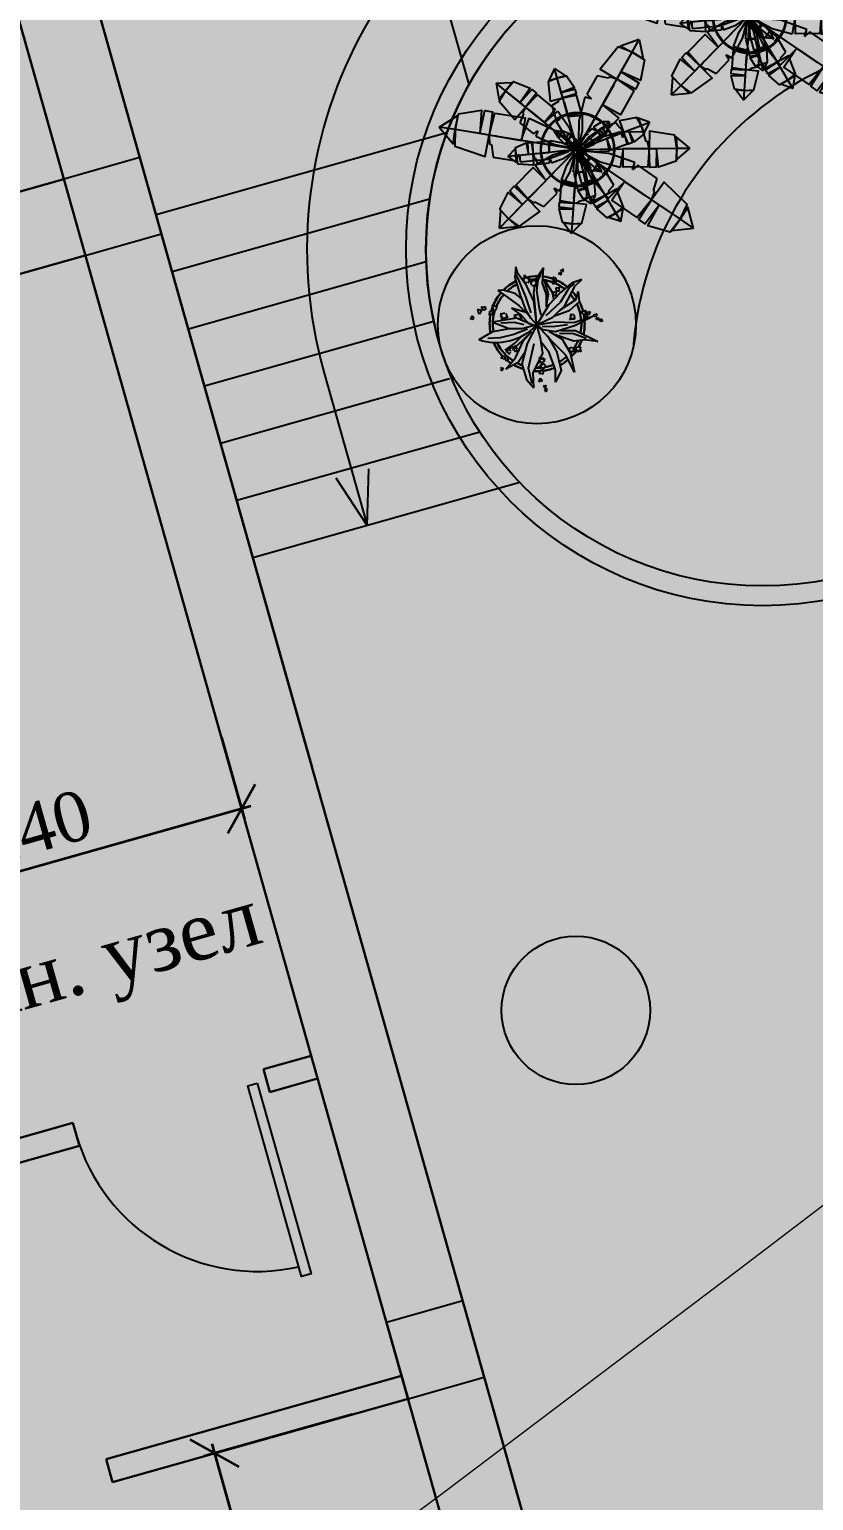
# Model space of a CAD drawing. Header units: millimetres. Extents: x 474337 to 1180020, y 4124662 to 4776603.
# Drawn here: x 777811 to 781771, y 4437668 to 4445098 of the extents above; entities that cross this region are included whole.
import ezdxf

# ---------------------------------------------------------------- set-up
doc = ezdxf.new("R2010")
doc.units = ezdxf.units.MM
doc.header["$PDMODE"] = 32
doc.header["$PDSIZE"] = 0.33
for name, color, linetype in [('(031) Горизонтали', 42, 'Continuous'), ('(038) Деревья', 7, 'Continuous'), ('100_TREE', 64, 'Continuous'), ('Trees', 92, 'Continuous'), ('ШРИФТ', 7, 'Continuous')]:
    doc.layers.add(name, color=color, linetype=linetype)
doc.layers.add('Cashpo', color=25, linetype='Continuous', lineweight=25)
doc.styles.add('GENERATED_STYLE_1', font='times.ttf')
doc.styles.add('J~stule', font='dutch.ttf')
doc.linetypes.add('FENCELINE1', pattern='A,0.25,-0.1,[133,ltypeshp.shx,S=0.1,R=0,X=-0.1,Y=0],-0.1,1', length=1.45)
doc.dimstyles.new('J~style', dxfattribs={"dimscale": 100, "dimtxt": 2.5, "dimasz": 2, "dimexe": 0.55, "dimexo": 0.725, "dimtad": 1, "dimdec": 0, "dimdsep": 46, "dimtxsty": 'J~stule', "dimblk": 'OBLIQUE', "dimcen": 2, "dimdle": 0.5, "dimadec": 0, "dimazin": 0, "dimtfac": 1, "dimtdec": 0, "dimtmove": 0, "dimatfit": 3, "dimfxl": 1, "dimarcsym": 0})

# ---------------------------------------------------------------- blocks, each defined once
blk = doc.blocks.new('d')
at = {"layer": '(038) Деревья'}
blk.add_ellipse((0, 0), major_axis=(0.2652, 0.2652), ratio=1, start_param=5.497787, end_param=11.780972, dxfattribs=at)
blk = doc.blocks.new('_Oblique')
at = {"color": 0, "linetype": 'ByBlock', "lineweight": -2}
blk.add_line((-0.5, -0.5), (0.5, 0.5), dxfattribs=at)
blk = doc.blocks.new('*D157')
at = {"color": 0, "lineweight": -2, "transparency": 16777216}
for p, q in [((3364761.4, -525483.5), (3364761.4, -519783.5)), ((3365483.2, -519833.5), (3364706.4, -519833.5)), ((3365483.2, -525433.5), (3364706.4, -525433.5))]:
    blk.add_line(p, q, dxfattribs=at)
at = {"layer": 'Defpoints', "color": 0, "lineweight": 30, "transparency": 16777216}
for p in [(3364761.4, -519833.5), (3365555.7, -519833.5, -28), (3365555.7, -525433.5)]:
    blk.add_point(p, dxfattribs=at)
at = {"color": 0, "lineweight": -2, "transparency": 16777216, "xscale": 200, "yscale": 200, "zscale": 200}
for p, rotation in [((3364761.4, -519833.5), 90), ((3364761.4, -525433.5), 270)]:
    blk.add_blockref('_Oblique', p, dxfattribs=dict(at, rotation=rotation))
at = {"color": 0, "transparency": 16777216, "insert": (3364568.7, -522633.5), "char_height": 250, "attachment_point": 5, "rotation": 90, "style": 'J~stule'}
blk.add_mtext('5600', dxfattribs=at)
blk = doc.blocks.new('*D160')
at = {"color": 0, "lineweight": -2, "transparency": 16777216}
for p, q in [((3363535.6, -516364.2), (3363535.6, -516791.9)), ((3365775.6, -516364.2), (3365775.6, -516791.9)), ((3363485.6, -516736.9), (3365825.6, -516736.9))]:
    blk.add_line(p, q, dxfattribs=at)
at = {"layer": 'Defpoints', "color": 0, "lineweight": 30, "transparency": 16777216}
for p in [(3363535.6, -516291.7, -5.8), (3365775.6, -516291.7), (3365775.6, -516736.9)]:
    blk.add_point(p, dxfattribs=at)
at = {"color": 0, "lineweight": -2, "transparency": 16777216, "xscale": 200, "yscale": 200, "zscale": 200, "rotation": 180}
blk.add_blockref('_Oblique', (3363535.6, -516736.9), dxfattribs=at)
at = {"color": 0, "lineweight": -2, "transparency": 16777216, "xscale": 200, "yscale": 200, "zscale": 200}
blk.add_blockref('_Oblique', (3365775.6, -516736.9), dxfattribs=at)
at = {"color": 0, "transparency": 16777216, "insert": (3364655.6, -516546.9), "char_height": 250, "attachment_point": 5, "style": 'J~stule'}
blk.add_mtext('2240', dxfattribs=at)
blk = doc.blocks.new('cvetok')
at = {"layer": 'Cashpo', "lineweight": 30, "ltscale": 0.1}
for centre, major_axis, start_param, end_param in [((94658.2, 171878), (169.7, -169.7), 2.755823, 2.987251), ((94658.2, 171878), (-158, -158), 4.327905, 4.569763), ((94658.2, 171878), (169.7, -169.7), 2.400873, 2.651128), ((94658.2, 171878), (-158, -158), 4.034231, 4.174743), ((94658.2, 171878), (-158, -158), 3.449429, 3.724418), ((94658.2, 171878), (-169.7, -169.7), 3.409984, 3.737026), ((94658.2, 171878), (-169.7, -169.7), 3.019498, 3.341375), ((94658.2, 171878), (169.7, -169.7), 3.024703, 3.316562), ((94658.2, 171878), (-158, -158), 4.624923, 4.873501), ((94658.2, 171878), (-158, -158), 3.03563, 3.35015), ((94658.2, 171878), (-158, -158), 2.449339, 2.938254), ((94658.2, 171878), (-169.7, -169.7), 2.966211, 2.998209), ((94658.2, 171878), (-169.7, -169.7), 2.892081, 2.958014), ((94658.2, 171878), (169.7, -169.7), 3.717694, 3.950919), ((94658.2, 171878), (169.7, -169.7), 3.458664, 3.61719), ((94658.2, 171878), (158, -158), 3.482746, 3.649771), ((94658.2, 171878), (-169.7, -169.7), 2.431898, 2.830481), ((94658.2, 171878), (169.7, -169.7), 4.008914, 4.104644), ((94658.8, 171883.4), (158, -158), 3.767296, 4.146619), ((94658.2, 171878), (169.7, -169.7), 4.142062, 4.429809), ((94658.2, 171878), (-158, -158), 5.746791, 5.985086), ((94658.2, 171878), (158, -158), 0.066528, 0.61373), ((94658.2, 171878), (169.7, -169.7), 0.291978, 0.654909), ((94658.2, 171878), (169.7, -169.7), 4.559068, 4.718123), ((94658.2, 171878), (-158, -158), 6.166573, 6.379453), ((94658.2, 171878), (-158, -158), 1.402226, 1.533974), ((94658.2, 171878), (-169.7, -169.7), 1.354065, 1.580489), ((94658.2, 171878), (169.7, -169.7), 0.075749, 0.183167), ((94658.2, 171878), (169.7, -169.7), 4.823255, 4.978325), ((94658.2, 171878), (169.7, -169.7), -1.220089, -1.010216), ((94658.2, 171878), (158, -158), -1.237744, -1.029908), ((94658.2, 171878), (169.7, -169.7), -0.886086, -0.617507), ((94658.2, 171878), (158, -158), -0.889995, -0.67916), ((94658.2, 171878), (158, -158), -0.609448, -0.475122), ((94658.2, 171878), (169.7, -169.7), -0.592307, -0.44413)]:
    blk.add_ellipse(centre, major_axis=major_axis, ratio=1, start_param=start_param, end_param=end_param, dxfattribs=at)
at = {"layer": 'Trees', "ltscale": 10}
for p, q in [((94682.8, 172148.2), (94684.4, 172182.8)), ((94684.4, 172182.8), (94703.7, 172132.4)), ((94457.1, 172108.4), (94460.5, 172102.3)), ((94462.8, 172105), (94457.1, 172108.4)), ((94460.5, 172102.3), (94457.1, 172100.2)), ((94457.1, 172100.2), (94461.2, 172100)), ((94461.2, 172100), (94459.1, 172095.8)), ((94459.1, 172095.8), (94467.7, 172097)), ((94464.4, 172108), (94462.8, 172105)), ((94465.2, 172104.6), (94464.4, 172108)), ((94469.1, 172107.4), (94465.2, 172104.6)), ((94468.4, 172098.1), (94469.1, 172107.4)), ((94470.5, 172095.2), (94474, 172089.1)), ((94476.3, 172091.8), (94470.5, 172095.2)), ((94474, 172089.1), (94470.6, 172087)), ((94470.6, 172087), (94474.7, 172086.8)), ((94474.7, 172086.8), (94472.6, 172082.6)), ((94472.6, 172082.6), (94481.2, 172083.8)), ((94477.9, 172094.8), (94476.3, 172091.8)), ((94478.6, 172091.4), (94477.9, 172094.8)), ((94482.5, 172094.2), (94478.6, 172091.4)), ((94481.9, 172084.9), (94482.5, 172094.2)), ((94508.1, 172077.6), (94511.8, 172075.7)), ((94509.6, 172073.6), (94508.1, 172077.6)), ((94511.8, 172075.7), (94515.4, 172083.2)), ((94515.4, 172083.2), (94516.1, 172074.4)), ((94563.8, 172082.1), (94541.6, 172009.7)), ((94576.6, 172067.8), (94550.9, 172140.3)), ((94550.9, 172140.3), (94595.9, 172088.3)), ((94550.9, 172140.3), (94605.4, 172092.8)), ((94561.7, 172007.6), (94563.8, 172082.1)), ((94595.9, 172088.3), (94615.2, 172039.5)), ((94614.5, 172089.4), (94596.9, 172096)), ((94596.9, 172096), (94609.6, 172080.6)), ((94609.6, 172080.6), (94601.1, 172073.2)), ((94617.5, 172098.4), (94614.5, 172089.4)), ((94621.3, 172089.4), (94617.5, 172098.4)), ((94630.7, 172099.1), (94621.3, 172089.4)), ((94642.5, 172107.5), (94629.7, 172104)), ((94629.7, 172104), (94648.4, 172088.1)), ((94633.5, 172072.9), (94630.7, 172099.1)), ((94635.2, 172116.4), (94642.5, 172107.5)), ((94645.9, 172113.2), (94635.2, 172116.4)), ((94652.2, 172132.1), (94645.9, 172113.2)), ((94652.1, 172088.8), (94666, 172099.7)), ((94656.1, 172113.7), (94652.2, 172132.1)), ((94665.2, 172115.9), (94656.1, 172113.7)), ((94657.1, 172074.1), (94682.8, 172148.2)), ((94659.6, 172107.9), (94665.2, 172115.9)), ((94668.2, 172106.1), (94659.6, 172107.9)), ((94676.4, 172023.7), (94687.7, 172110.4)), ((94687.7, 172110.4), (94692.5, 172145)), ((94703.7, 172132.4), (94702.1, 172039.5)), ((94723.1, 172055.2), (94777.8, 172086.7)), ((94803.5, 172093), (94772.9, 172056.8)), ((94777.8, 172086.7), (94803.5, 172093)), ((94380.3, 172031.6), (94436.6, 172026.9)), ((94422.2, 172009.5), (94380.3, 172031.6)), ((94454.3, 172008), (94422.2, 172022.1)), ((94499.4, 171927.6), (94422.2, 172009.5)), ((94436.6, 172026.9), (94502.6, 171996.9)), ((94515.5, 171949.7), (94454.3, 172008)), ((94497.4, 172023.1), (94508.9, 172020.7)), ((94505.7, 172015.7), (94497.4, 172023.1)), ((94501.9, 172011.6), (94505.7, 172015.7)), ((94507.6, 172012.1), (94501.9, 172011.6)), ((94503.6, 172073.8), (94509.6, 172073.6)), ((94510.8, 172064.5), (94503.6, 172073.8)), ((94505.1, 172004.5), (94507.6, 172012.1)), ((94519.6, 172010.3), (94505.1, 172004.5)), ((94508.9, 172020.7), (94510.5, 172027.2)), ((94510.2, 172057.4), (94515.3, 172047.8)), ((94516.1, 172056.7), (94510.2, 172057.4)), ((94510.5, 172027.2), (94512.9, 172020.8)), ((94522.1, 172068.7), (94512.4, 172063.8)), ((94512.9, 172020.8), (94518.4, 172026.3)), ((94514.5, 172061.6), (94516.1, 172056.7)), ((94518.4, 172058.5), (94514.5, 172061.6)), ((94516.1, 172074.4), (94521.1, 172074.6)), ((94521.1, 172074.6), (94517, 172071.6)), ((94517, 172071.6), (94522.1, 172068.7)), ((94517, 172047.4), (94528.2, 172050.8)), ((94518.2, 172006.2), (94529.8, 172003.9)), ((94526.5, 171998.8), (94518.2, 172006.2)), ((94524.1, 172065.3), (94518.4, 172058.5)), ((94518.4, 172026.3), (94521.1, 172012.1)), ((94522.7, 172057.1), (94524.1, 172065.3)), ((94526.8, 172056.5), (94522.7, 172057.1)), ((94523.2, 172054.1), (94526.8, 172056.5)), ((94528.2, 172050.8), (94523.2, 172054.1)), ((94529.8, 172003.9), (94531.3, 172010.3)), ((94531.3, 172010.3), (94533.7, 172004)), ((94533.7, 172004), (94539.3, 172009.5)), ((94539.3, 172009.5), (94541.9, 171995.2)), ((94541.6, 172009.7), (94544.8, 171976.5)), ((94587.1, 171955.6), (94561.7, 172007.6)), ((94573.4, 172006.4), (94576.6, 172067.8)), ((94589.5, 171946.5), (94573.4, 172006.4)), ((94601.1, 172073.2), (94612.6, 172074.7)), ((94612.6, 172074.7), (94608.7, 172062)), ((94608.7, 172062), (94632.1, 172069.4)), ((94615.2, 172039.5), (94626.5, 171949.7)), ((94619.3, 172065.3), (94632.9, 172033.2)), ((94632.9, 172033.2), (94655.6, 171909.8)), ((94644.2, 171992.2), (94657.1, 172074.1)), ((94671.6, 171938.6), (94676.4, 172023.7)), ((94702.1, 172039.5), (94695.7, 171960.7)), ((94698.9, 172022.1), (94723.1, 172055.2)), ((94772.9, 172056.8), (94723.1, 171990.6)), ((94828.4, 172019.2), (94838.5, 172016.9)), ((94837.7, 172001.1), (94828.4, 172019.2)), ((94837.2, 172024.3), (94842.9, 172019.8)), ((94838.5, 172016.9), (94837.2, 172024.3)), ((94858.2, 172004.6), (94840, 171999.5)), ((94842.9, 172019.8), (94851.5, 172031.4)), ((94851.5, 172031.4), (94849.8, 172016.2)), ((94849.8, 172016.2), (94858.3, 172015)), ((94858.3, 172015), (94850.4, 172011.1)), ((94850.4, 172011.1), (94858.2, 172004.6)), ((94872, 172004), (94859.2, 171998.1)), ((94870.7, 171996.4), (94872, 172004)), ((94886.7, 172032), (94888.8, 172018)), ((94893.6, 172028.7), (94886.7, 172032)), ((94890.7, 172016.9), (94905.9, 172016.2)), ((94893.7, 172035.3), (94893.6, 172028.7)), ((94897.2, 172029.9), (94893.7, 172035.3)), ((94907.1, 172035.7), (94897.2, 172029.9)), ((94901.2, 172022.4), (94906.6, 172023.8)), ((94905.9, 172016.2), (94901.2, 172022.4)), ((94901.8, 172026.3), (94907.1, 172035.7)), ((94906.6, 172023.8), (94901.8, 172026.3)), ((94910.4, 172022.5), (94917.6, 172019.7)), ((94915.3, 172008.1), (94910.4, 172022.5)), ((94930.9, 172008.5), (94916.9, 172006.7)), ((94917.4, 172025.4), (94921.2, 172021.4)), ((94917.6, 172019.7), (94917.4, 172025.4)), ((94921.2, 172021.4), (94928.8, 172029.1)), ((94932.1, 172016.2), (94925.8, 172014.2)), ((94925.8, 172014.2), (94930.9, 172008.5)), ((94928.8, 172029.1), (94925.9, 172018)), ((94925.9, 172018), (94932.1, 172016.2)), ((94958.2, 171997.2), (94967.6, 172004.9)), ((94967.6, 172004.9), (94967.6, 171998.6)), ((94414.1, 171978), (94423.8, 171926)), ((94435, 171941.8), (94414.1, 171978)), ((94529.3, 171911.7), (94435, 171941.8)), ((94573.4, 171888.2), (94499.4, 171927.6)), ((94502.6, 171996.9), (94575, 171952.8)), ((94602.4, 171905.5), (94515.5, 171949.7)), ((94522.7, 171994.8), (94526.5, 171998.8)), ((94528.4, 171995.3), (94522.7, 171994.8)), ((94526, 171987.7), (94528.4, 171995.3)), ((94540.5, 171993.5), (94526, 171987.7)), ((94575, 171952.8), (94660.8, 171872.8)), ((94626.5, 171949.7), (94628.1, 171913.4)), ((94660.8, 171872.8), (94644.2, 171992.2)), ((94670, 171867.7), (94750.4, 171932.3)), ((94695.7, 171960.7), (94682.8, 171915)), ((94723.1, 171990.6), (94687.7, 171932.1)), ((94694.9, 171947.1), (94706.5, 171952.7)), ((94722.4, 171939.3), (94698.1, 171886.5)), ((94706.5, 171952.7), (94761.5, 171989)), ((94761.5, 171989), (94722.4, 171939.3)), ((94731.1, 171945.5), (94728.6, 171919.2)), ((94728.6, 171919.2), (94739.8, 171926.9)), ((94757.5, 171951.2), (94733.1, 171948.6)), ((94739.8, 171926.9), (94740.4, 171923.8)), ((94750.4, 171932.3), (94871.1, 171946.5)), ((94751.2, 171939.6), (94757.5, 171951.2)), ((94762.7, 171938.7), (94751.2, 171939.6)), ((94753, 171933.1), (94762.7, 171938.7)), ((94754, 171931.3), (94753, 171933.1)), ((94766.5, 171915), (94834.1, 171930.7)), ((94796.5, 171971), (94794.1, 171944.7)), ((94794.1, 171944.7), (94805.2, 171952.4)), ((94871.1, 171946.5), (94798.4, 171890.3)), ((94823, 171976.7), (94798.6, 171974.1)), ((94805.2, 171952.4), (94807.1, 171942.8)), ((94807.1, 171942.8), (94811.8, 171951)), ((94811.8, 171951), (94827.8, 171941.1)), ((94816.7, 171965.1), (94823, 171976.7)), ((94828.2, 171964.2), (94816.7, 171965.1)), ((94818.5, 171958.7), (94828.2, 171964.2)), ((94827.8, 171941.1), (94818.5, 171958.7)), ((94858.6, 171996), (94862.1, 171981.1)), ((94862.1, 171981.1), (94866.8, 171987.4)), ((94866.8, 171987.4), (94869.6, 171982.5)), ((94869.6, 171982.5), (94870.7, 171987.8)), ((94877.2, 171998.1), (94870.7, 171996.4)), ((94870.7, 171987.8), (94881.2, 171985.4)), ((94872.9, 171993.2), (94877.2, 171998.1)), ((94881.2, 171985.4), (94872.9, 171993.2)), ((94962.8, 171985.5), (94957.5, 171995.6)), ((94965.6, 171990.9), (94962.8, 171985.5)), ((94968.9, 171986.8), (94965.6, 171990.9)), ((94967.6, 171998.6), (94971.7, 172000.3)), ((94977.7, 171992.9), (94968.6, 171991.9)), ((94968.6, 171991.9), (94968.9, 171986.8)), ((94971.7, 172000.3), (94969.8, 171996.4)), ((94969.8, 171996.4), (94977.7, 171992.9)), ((94383.6, 171864.1), (94390, 171858)), ((94391.7, 171862.1), (94383.6, 171864.1)), ((94390, 171858), (94386.6, 171854.3)), ((94386.6, 171854.3), (94391.6, 171855.5)), ((94391.6, 171855.5), (94390.6, 171849.7)), ((94390.6, 171849.7), (94400.5, 171854.1)), ((94392.6, 171866.2), (94391.7, 171862.1)), ((94394.7, 171862.4), (94392.6, 171866.2)), ((94398.4, 171867.2), (94394.7, 171862.4)), ((94400.9, 171855.7), (94398.4, 171867.2)), ((94403.4, 171876.1), (94410.6, 171866.8)), ((94413.7, 171871.9), (94403.4, 171876.1)), ((94410.6, 171866.8), (94405.5, 171862.5)), ((94405.5, 171862.5), (94412.3, 171863.2)), ((94412.3, 171863.2), (94409.8, 171855.7)), ((94409.8, 171855.7), (94423.7, 171859.7)), ((94415.6, 171877.1), (94413.7, 171871.9)), ((94417.7, 171871.7), (94415.6, 171877.1)), ((94423.4, 171877.3), (94417.7, 171871.7)), ((94424.6, 171861.7), (94423.4, 171877.3)), ((94423.8, 171926), (94484.9, 171896.1)), ((94468.9, 171848.7), (94464.8, 171867.1)), ((94466.6, 171869.4), (94485.2, 171877.6)), ((94475.9, 171856.1), (94468.9, 171848.7)), ((94479.3, 171847.9), (94475.9, 171856.1)), ((94570.2, 171863), (94478.5, 171833.1)), ((94481, 171856.4), (94479.3, 171847.9)), ((94496.1, 171853.8), (94481, 171856.4)), ((94485.2, 171877.6), (94482.3, 171867.6)), ((94482.3, 171867.6), (94489.8, 171868.5)), ((94484.9, 171896.1), (94569.5, 171890.3)), ((94489.8, 171868.5), (94485, 171863.1)), ((94485, 171863.1), (94496.1, 171853.8)), ((94660.8, 171872.8), (94570.2, 171863)), ((94660.8, 171872.8), (94573.4, 171888.2)), ((94637.8, 171858.3), (94586.3, 171842.5)), ((94607.2, 171766.9), (94660.8, 171872.8)), ((94637.8, 171839.4), (94660.8, 171872.8)), ((94682.8, 171915), (94660.8, 171872.8)), ((94661.9, 171803.1), (94660.8, 171872.8)), ((94660.8, 171872.8), (94739.2, 171872.8)), ((94660.8, 171872.8), (94734.3, 171795.3)), ((94713.4, 171864.6), (94785.8, 171856.7)), ((94723.1, 171889.8), (94766.5, 171915)), ((94739.2, 171872.8), (94801.9, 171891.4)), ((94785.8, 171856.7), (94856.6, 171859.8)), ((94801.9, 171891.4), (94885.6, 171899.2)), ((94856.6, 171859.8), (94917.8, 171874)), ((94885.6, 171899.2), (94964.4, 171878.8)), ((94339.8, 171805.6), (94336, 171800.1)), ((94336, 171800.1), (94342.4, 171803.2)), ((94340.4, 171808), (94337, 171807.4)), ((94337, 171807.4), (94339.8, 171805.6)), ((94337.8, 171812), (94340.4, 171808)), ((94347.1, 171810.8), (94337.8, 171812)), ((94342.4, 171803.2), (94344.2, 171799.6)), ((94344.2, 171799.6), (94344.7, 171803.7)), ((94344.7, 171803.7), (94348.8, 171801.3)), ((94348.8, 171801.3), (94348.2, 171810)), ((94353.9, 171818.2), (94350.1, 171812.6)), ((94350.1, 171812.6), (94356.5, 171815.7)), ((94354.5, 171820.5), (94351, 171820)), ((94351, 171820), (94353.9, 171818.2)), ((94351.9, 171824.5), (94354.5, 171820.5)), ((94361.2, 171823.3), (94351.9, 171824.5)), ((94353.6, 171843.5), (94359.9, 171837.4)), ((94361.7, 171841.5), (94353.6, 171843.5)), ((94356.5, 171815.7), (94358.3, 171812.2)), ((94359.9, 171837.4), (94356.6, 171833.7)), ((94356.6, 171833.7), (94361.6, 171834.9)), ((94358.3, 171812.2), (94358.8, 171816.2)), ((94358.8, 171816.2), (94362.8, 171813.8)), ((94361.6, 171834.9), (94360.5, 171829.1)), ((94360.5, 171829.1), (94370.4, 171833.6)), ((94362.6, 171845.6), (94361.7, 171841.5)), ((94362.8, 171813.8), (94362.3, 171822.5)), ((94364.7, 171841.9), (94362.6, 171845.6)), ((94368.3, 171846.6), (94364.7, 171841.9)), ((94370.9, 171835.2), (94368.3, 171846.6)), ((94372.3, 171837.8), (94475.3, 171815.7)), ((94478.5, 171833.1), (94372.3, 171837.8)), ((94481.7, 171792.1), (94388.4, 171708.6)), ((94399.9, 171843.9), (94404.8, 171845.4)), ((94404.7, 171842.4), (94399.9, 171843.9)), ((94400.9, 171849.8), (94411.7, 171851.1)), ((94404.8, 171845.4), (94400.9, 171849.8)), ((94402.4, 171833.9), (94404.7, 171842.4)), ((94408.3, 171839.8), (94402.4, 171833.9)), ((94411.1, 171836.7), (94408.3, 171839.8)), ((94416.6, 171838.8), (94411, 171841)), ((94411, 171841), (94411.1, 171836.7)), ((94413, 171849.9), (94416.6, 171838.8)), ((94494.6, 171779.5), (94439.9, 171740.1)), ((94475.3, 171815.7), (94579.8, 171812.6)), ((94552.5, 171812.6), (94481.7, 171792.1)), ((94562.1, 171800), (94494.6, 171779.5)), ((94504.2, 171743.3), (94589.8, 171802.1)), ((94586.3, 171842.5), (94512.3, 171831.5)), ((94612, 171825.2), (94557.3, 171768.5)), ((94579.8, 171812.6), (94637.8, 171839.4)), ((94624.9, 171804.7), (94602.4, 171711.7)), ((94639.4, 171721.2), (94664.4, 171783.2)), ((94671.6, 171725.9), (94661.9, 171803.1)), ((94749.8, 171811), (94697, 171846.2)), ((94697.7, 171845.7), (94787.9, 171797.5)), ((94761.7, 171673.9), (94700.5, 171785.8)), ((94734.3, 171795.3), (94787.4, 171703.9)), ((94810.1, 171741.6), (94749.8, 171811)), ((94793.2, 171813), (94754.7, 171836.1)), ((94787.9, 171797.5), (94850.2, 171793.4)), ((94788.7, 171778.9), (94793.4, 171793.8)), ((94850.2, 171793.4), (94793.2, 171813)), ((94793.4, 171793.8), (94797.7, 171787.1)), ((94797.7, 171787.1), (94800.9, 171791.9)), ((94800.9, 171791.9), (94801.6, 171786.3)), ((94801.6, 171786.3), (94812.6, 171788.1)), ((94812.6, 171788.1), (94803.5, 171780.6)), ((94803.5, 171780.6), (94807.6, 171775.4)), ((94824.4, 171778.1), (94829, 171793)), ((94829, 171793), (94833.3, 171786.3)), ((94833.3, 171786.3), (94836.5, 171791.1)), ((94836.5, 171791.1), (94837.2, 171785.6)), ((94837.2, 171785.6), (94848.2, 171787.4)), ((94848.2, 171787.4), (94839.1, 171779.9)), ((94839.1, 171779.9), (94843.2, 171774.7)), ((94388.4, 171708.6), (94451.1, 171733.8)), ((94451.1, 171733.8), (94504.2, 171743.3)), ((94498.7, 171708.9), (94478.7, 171705.4)), ((94478.7, 171705.4), (94486.7, 171698.7)), ((94508.3, 171690.5), (94501.5, 171708)), ((94519, 171714.4), (94512.7, 171695.1)), ((94539.8, 171714.1), (94521.1, 171716.4)), ((94533.1, 171706.5), (94539.8, 171714.1)), ((94541.6, 171703.8), (94533.1, 171706.5)), ((94533.3, 171701.4), (94541.6, 171703.8)), ((94557.3, 171768.5), (94538, 171691.3)), ((94562.1, 171685), (94607.2, 171766.9)), ((94602.4, 171711.7), (94605.6, 171617.2)), ((94632.9, 171628.2), (94639.4, 171721.2)), ((94745.6, 171644), (94671.6, 171725.9)), ((94677.7, 171704.9), (94680.4, 171696.4)), ((94684.5, 171699.5), (94677.7, 171704.9)), ((94694.3, 171711.3), (94684.5, 171699.5)), ((94691.8, 171697), (94694.3, 171711.3)), ((94757.6, 171755.1), (94803.7, 171715.8)), ((94787.4, 171703.9), (94787.4, 171620.4)), ((94801.9, 171769.7), (94789.2, 171776.7)), ((94801.1, 171777.5), (94801.9, 171769.7)), ((94807.6, 171775.4), (94801.1, 171777.5)), ((94803.7, 171715.8), (94872.4, 171700.2)), ((94872.4, 171700.2), (94810.1, 171741.6)), ((94837.5, 171769), (94824.8, 171775.9)), ((94836.7, 171776.8), (94837.5, 171769)), ((94843.2, 171774.7), (94836.7, 171776.8)), ((94851.4, 171754.6), (94846.2, 171744.1)), ((94846.2, 171744.1), (94852, 171745.5)), ((94852, 171745.5), (94851.3, 171741.3)), ((94851.3, 171741.3), (94854.5, 171743.9)), ((94863.2, 171752.8), (94852.7, 171755.6)), ((94854.5, 171743.9), (94859.6, 171737.3)), ((94858.5, 171746), (94863.4, 171746.8)), ((94859.6, 171737.3), (94858.5, 171746)), ((94858.8, 171749), (94863.2, 171752.8)), ((94863.4, 171746.8), (94858.8, 171749)), ((94867.9, 171768.8), (94861.6, 171759.9)), ((94862, 171758.3), (94870, 171749.8)), ((94869.9, 171763.3), (94867.9, 171768.8)), ((94873.6, 171766.8), (94869.9, 171763.3)), ((94870, 171749.8), (94870.8, 171755.7)), ((94870.8, 171755.7), (94874.5, 171753.6)), ((94872.6, 171762), (94873.6, 171766.8)), ((94881.2, 171759.9), (94872.6, 171762)), ((94873.2, 171757.5), (94881.2, 171759.9)), ((94874.5, 171753.6), (94873.2, 171757.5)), ((94884.9, 171702.4), (94887.4, 171710.7)), ((94889.4, 171703.8), (94884.9, 171702.4)), ((94888.6, 171711.2), (94897.9, 171710.4)), ((94888.9, 171699.7), (94889.4, 171703.8)), ((94897.9, 171710.4), (94894.6, 171707)), ((94894.6, 171707), (94897.8, 171705.7)), ((94897.8, 171705.7), (94894.6, 171704.6)), ((94894.6, 171704.6), (94897.1, 171698.4)), ((94486.7, 171698.7), (94479.9, 171695.4)), ((94479.9, 171695.4), (94487, 171693.5)), ((94487, 171693.5), (94482.8, 171679.7)), ((94482.8, 171679.7), (94494, 171690.2)), ((94494, 171690.2), (94500.1, 171684.1)), ((94498.4, 171692.8), (94508.3, 171690.5)), ((94500.1, 171684.1), (94498.4, 171692.8)), ((94512.7, 171695.1), (94522.3, 171698.9)), ((94522.3, 171698.9), (94522.1, 171691.4)), ((94522.1, 171691.4), (94527.1, 171696.8)), ((94527.1, 171696.8), (94537.3, 171686.6)), ((94537.3, 171686.6), (94533.3, 171701.4)), ((94538, 171691.3), (94542.8, 171590.4)), ((94542.8, 171590.4), (94562.1, 171685)), ((94670.2, 171697.6), (94679.1, 171680.9)), ((94680.4, 171696.4), (94670.2, 171697.6)), ((94685, 171679.5), (94675.6, 171663.2)), ((94676.6, 171660.4), (94691.9, 171647)), ((94681.9, 171680.3), (94701.4, 171686.1)), ((94689.4, 171670.3), (94685, 171679.5)), ((94695.2, 171677.1), (94689.4, 171670.3)), ((94699, 171696), (94691.8, 171697)), ((94691.9, 171647), (94692.1, 171657.4)), ((94692.1, 171657.4), (94699, 171654.3)), ((94698.9, 171625), (94692.5, 171638)), ((94692.7, 171691.9), (94699, 171696)), ((94701.4, 171686.1), (94692.7, 171691.9)), ((94693.4, 171640), (94705.8, 171649.5)), ((94694.2, 171668.5), (94695.2, 171677.1)), ((94709.4, 171666.4), (94694.2, 171668.5)), ((94696, 171660.9), (94709.4, 171666.4)), ((94699, 171654.3), (94696, 171660.9)), ((94702.7, 171631.8), (94698.9, 171625)), ((94706.8, 171626.3), (94702.7, 171631.8)), ((94705.8, 171649.5), (94705.4, 171641.5)), ((94705.4, 171641.5), (94710.8, 171643.6)), ((94718.2, 171633.8), (94706.5, 171632.9)), ((94706.5, 171632.9), (94706.8, 171626.3)), ((94710.8, 171643.6), (94708.2, 171638.7)), ((94708.2, 171638.7), (94718.2, 171633.8)), ((94761.7, 171569.9), (94745.6, 171644)), ((94764.9, 171593.6), (94761.7, 171673.9)), ((94891.5, 171702.8), (94888.9, 171699.7)), ((94897.1, 171698.4), (94891.5, 171702.8)), ((94605.6, 171617.2), (94649, 171568.4)), ((94649, 171568.4), (94632.9, 171628.2)), ((94699, 171562), (94705.8, 171567.4)), ((94703.5, 171560.6), (94699, 171562)), ((94700.8, 171557.6), (94703.5, 171560.6)), ((94704.6, 171558.6), (94700.8, 171557.6)), ((94706.6, 171551.8), (94704.6, 171558.6)), ((94708.2, 171558.3), (94706.6, 171551.8)), ((94707.1, 171567.1), (94714.3, 171561.1)), ((94711.4, 171557.3), (94708.2, 171558.3)), ((94714.3, 171561.1), (94709.5, 171560.2)), ((94709.5, 171560.2), (94711.4, 171557.3)), ((94712.7, 171602.1), (94714.3, 171590.5)), ((94723.6, 171607.2), (94713.3, 171603.6)), ((94714.3, 171590.5), (94718.4, 171594.9)), ((94718.4, 171594.9), (94720.1, 171591)), ((94720.1, 171591), (94721.4, 171595)), ((94721.4, 171595), (94729.3, 171592.3)), ((94722, 171601.6), (94723.6, 171607.2)), ((94727.1, 171602.4), (94722, 171601.6)), ((94723.4, 171599), (94727.1, 171602.4)), ((94729.3, 171592.3), (94723.4, 171599)), ((94787.4, 171620.4), (94761.7, 171569.9)), ((94699.1, 171543.2), (94705.9, 171548.6)), ((94703.6, 171541.8), (94699.1, 171543.2)), ((94700.9, 171538.7), (94703.6, 171541.8)), ((94704.7, 171539.7), (94700.9, 171538.7)), ((94706.7, 171532.9), (94704.7, 171539.7)), ((94708.3, 171539.4), (94706.7, 171532.9)), ((94707.2, 171548.3), (94714.4, 171542.2)), ((94711.5, 171538.5), (94708.3, 171539.4)), ((94714.4, 171542.2), (94709.6, 171541.4)), ((94709.6, 171541.4), (94711.5, 171538.5))]:
    blk.add_line(p, q, dxfattribs=at)
at = {"layer": 'Trees', "linetype": 'ByBlock'}
blk.add_ellipse((94658.2, 171878), major_axis=(169.7, -169.7), ratio=1, start_param=2.298631, end_param=2.368794, dxfattribs=at)
at = {"layer": 'Trees', "ltscale": 10}
for centre, major_axis, ratio, start_param, end_param in [((94808.4, 172098.7), (273.6, 0), 0.978732, 4.181898, 5.319375), ((94658.2, 171878), (169.7, -169.7), 1, 0.214693, 0.250114)]:
    blk.add_ellipse(centre, major_axis=major_axis, ratio=ratio, start_param=start_param, end_param=end_param, dxfattribs=at)
blk = doc.blocks.new('3DLF-P1')
at = {"color": 76}
blk.add_line((-0.98, 0, 0.17), (0, 0, 0.17), dxfattribs=at)
for points in [[(-17.11, 0, -1.36), (-17.01, 2.24, -1.53), (-13.94, 3.24, 0.14), (-13.65, 0, 0.64)], [(-13.65, 0, 0.64), (-13.51, 3.24, 0.39), (-12.42, 3.24, 1.02), (-12.35, 0, 1.39)], [(-12.35, 0, 1.39), (-12.1, 3.14, 2.23), (-7.85, 3.14, 2.23), (-7.85, 0, 1.39)], [(-19.36, 0, -5.26), (-17.06, 1.97, -1.97), (-17.11, 0, -1.36), (-19.36, 0, -5.26)], [(-19.36, 0, -5.26), (-17.06, -1.97, -1.97), (-17.11, 0, -1.36), (-19.36, 0, -5.26)], [(-17.11, 0, -1.36), (-16.8, -2.24, -1.41), (-12.43, -2.99, 1.04), (-12.35, 0, 1.39)]]:
    blk.add_3dface(points, dxfattribs=at)
for points, invisible_edges in [([(-7.88, 0, 1.39), (-7.29, 3.2, 1.86), (-3.87, 2.22, 1.08), (-3.94, 0, 0.69)], 4), ([(-3.94, 0, 0.69), (-3.87, 2.22, 1.08), (-1.21, 0.74, 0.35)], 9), ([(-12.35, 0, 1.39), (-12.1, -1.21, 1.71), (-11.85, -1.21, 1.71), (-11.85, 0, 1.39)], 4), ([(-11.85, 0, 1.39), (-11.85, -1.21, 1.71), (-11.35, -2.9, 2.16), (-11.35, 0, 1.39)], 5), ([(-11.35, 0, 1.39), (-7.85, 0, 1.39), (-7.85, -1.93, 1.9)], 10), ([(-11.35, 0, 1.39), (-11.35, -2.9, 2.16), (-8.1, -2.9, 2.16), (-7.85, -1.93, 1.9)], 9), ([(-7.88, 0, 1.39), (-3.88, -1.97, 1.04), (-1.22, -0.49, 0.3), (-0.98, 0, 0.17)], 1), ([(-7.88, 0, 1.39), (-7.82, -1.97, 1.73), (-7.54, -2.95, 1.86), (-3.88, -1.97, 1.04)], 9), ([(-3.94, 0, 0.69), (-1.21, 0.74, 0.35), (-0.98, 0, 0.17)], 1)]:
    blk.add_3dface(points, dxfattribs=dict(at, invisible_edges=invisible_edges))
blk = doc.blocks.new('PLANT1')
at = {"const_width": 0.00635}
blk.add_lwpolyline([(-0.1302, 0, 1), (0.1302, 0, 1)], format="xyb", close=True, dxfattribs=at)
for centre, radius in [((0, 0), 0.127), ((0, 0, 0.2032), 0.00635)]:
    blk.add_circle(centre, radius)
for p, xscale, yscale, zscale, rotation in [((0, 0, 0.4064), 0.02286, 0.02286, 0.02286, 250), ((0, 0, 0.6159), 0.01524, 0.01524, 0.01524, 295.1447856306789), ((0, 0, 0.5588), 0.01905, 0.01905, 0.01905, 329.9999999999999), ((0, 0, 0.3556), 0.01905, 0.01905, 0.01905, 329.9999999999999), ((0, 0, 0.5906), 0.01397, 0.01397, 0.01397, 210), ((0, 0, 0.6604), 0.007619999999999999, 0.007619999999999999, 0.007619999999999999, 230.1944289077348), ((0, 0, 0.5271), 0.02032, 0.02032, 0.02032, 190), ((0, 0, 0.3556), 0.0254, 0.0254, 0.0254, 155), ((0, 0.0063, 0.4587), 0.02032, 0.02032, 0.02032, 55), ((0, 0, 0.635), 0.0127, 0.0127, 0.0127, 15), ((0, 0, 0.5906), 0.01524, 0.01524, 0.01524, 95), ((0, 0, 0.4064), 0.01524, 0.01524, 0.01524, 130.2363583092738), ((0, 0, 0.508), 0.01016, 0.01016, 0.01016, 113.1985905136482)]:
    blk.add_blockref('3DLF-P1', p, dxfattribs=dict(xscale=xscale, yscale=yscale, zscale=zscale, rotation=rotation))
at = {"xscale": 0.0254, "yscale": 0.0254, "zscale": 0.0254}
blk.add_blockref('3DLF-P1', (0, 0, 0.3048), dxfattribs=at)
at = {"color": 84, "extrusion": (0.721942, -0.193444, 0.664364), "xscale": 0.00635, "yscale": 0.00635, "zscale": 0.00635, "rotation": 257.2160735877907}
blk.add_blockref('3DLF-P1', (0, 0.4936, 0.4387), dxfattribs=at)
at = {"color": 84, "extrusion": (-0.657265, 0.176114, 0.732793), "xscale": 0.00635, "yscale": 0.00635, "zscale": 0.00635, "rotation": 254.1723377001319}
blk.add_blockref('3DLF-P1', (0.0033, 0.4497, 0.4836), dxfattribs=at)
blk = doc.blocks.new('dfgfdgf')
at = {"lineweight": 35}
h = blk.add_hatch(color=74, dxfattribs=at)
h.dxf.hatch_style = 1
h.paths.add_polyline_path([(3370646.39, -514083.47, 0.4213882), (3368359.69, -514915.47, 0.0632606), (3368375.57, -514790.46, 1), (3367375.57, -514790.46), (3367375.57, -514733.49, -0.8208209)])
h.paths.add_polyline_path([(3368375.57, -514790.46, -1), (3367375.57, -514790.46, -1)])
h = blk.add_hatch(color=256)
h.dxf.hatch_style = 1
h.paths.add_polyline_path([(3365775.57, -513433.49), (3365775.57, -513833.49), (3366175.57, -513833.49), (3366175.57, -513433.49)])
h = blk.add_hatch(color=256)
h.dxf.hatch_style = 1
h.paths.add_polyline_path([(3366175.57, -519833.49), (3366175.57, -519433.49), (3365775.57, -519433.49), (3365775.57, -519833.49)])
for p, q in [((3367875.57, -513529.33), (3367875.57, -511833.49)), ((3367700.83, -513733.46), (3366175.57, -513733.46)), ((3367526.4, -514033.46), (3366175.57, -514033.46)), ((3367423.31, -514333.46), (3366175.57, -514333.46)), ((3367378.52, -514633.46), (3366175.57, -514633.46)), ((3366775.57, -514733.49), (3366775.57, -515533.46)), ((3367375.57, -514933.46), (3366175.57, -514933.46)), ((3367450.75, -515233.46), (3366175.57, -515233.46)), ((3366775.57, -515533.46), (3366689.47, -515260.59)), ((3366775.57, -515533.46), (3366861.68, -515260.59)), ((3367575.55, -515533.46), (3366175.57, -515533.46))]:
    blk.add_line(p, q)
at = {"lineweight": 30}
for p, q in [((3365775.57, -513433.49), (3364675.57, -513433.49)), ((3364675.57, -513833.49), (3365775.57, -513833.49)), ((3362425.61, -518033.49), (3364525.61, -518033.49)), ((3364525.61, -518153.49, 58.88), (3364525.61, -518033.49, 12.06)), ((3365525.61, -518033.49), (3365775.57, -518033.49)), ((3365525.61, -518153.49, 58.88), (3365525.61, -518033.49, 58.88)), ((3362425.61, -518153.49), (3364525.61, -518153.49)), ((3365525.61, -518153.49), (3365775.57, -518153.49)), ((3364225.61, -519713.49, -28.01), (3365775.57, -519713.49, -28.01)), ((3364225.61, -519713.49), (3364225.61, -519833.49)), ((3364225.61, -519833.49, -28.01), (3365775.57, -519833.49, -28.01))]:
    blk.add_line(p, q, dxfattribs=at)
for points in [[(3365775.57, -521133.49), (3365775.57, -511433.49), (3367175.57, -511433.49)], [(3366175.57, -521133.49), (3366175.57, -511833.49), (3367175.57, -511833.49)]]:
    blk.add_lwpolyline(points, dxfattribs=at)
blk.add_lwpolyline([(3377775.57, -511833.49), (3366175.57, -511833.49), (3366175.57, -516633.49)])
for points in [[(3366175.57, -513833.49), (3366175.57, -513433.49), (3365775.57, -513433.49), (3365775.57, -513833.49)], [(3365775.57, -519433.49), (3365775.57, -519833.49), (3366175.57, -519833.49), (3366175.57, -519433.49)]]:
    blk.add_lwpolyline(points, close=True)
at = {"elevation": 117.75}
blk.add_lwpolyline([(3365475.61, -518093.49), (3365475.61, -519093.49), (3365425.61, -519093.49), (3365425.61, -518093.49)], close=True, dxfattribs=at)
at = {"linetype": 'FENCELINE1', "ltscale": 200}
blk.add_circle((3369075.57, -514733.49), 1800, dxfattribs=at)
for centre, radius in [((3369075.57, -514733.49), 1700), ((3367875.57, -514790.46), 500)]:
    blk.add_circle(centre, radius)
for centre, radius, start, end in [((3369075.57, -514733.49), 2300, 90, 180), ((3369075.57, -515333.49), 2900, 359.999975, 90), ((3369075.57, -514733.49), 1700, 22.480539, 180), ((3369909, -515615.22), 1700, 64.293724, 160.1514), ((3365475.61, -518093.49, 117.75), 950, 180, 266.983039)]:
    blk.add_arc(centre, radius, start, end)
at = {"xscale": -1}
blk.add_blockref('cvetok', (3462536.33, -686663.25), dxfattribs=at)
at = {"layer": '100_TREE', "xscale": 1440.000000000028, "yscale": 1440.000000000028, "zscale": 1440.000000000028, "rotation": 335.0000000000006}
for p in [(3369332.3, -513583.03, -524.51), (3368313.31, -513994.5, -524.51)]:
    blk.add_blockref('PLANT1', p, dxfattribs=at)
at = {"layer": 'ШРИФТ', "style": 'GENERATED_STYLE_1'}
blk.add_text('Сан. узел', height=292.5, dxfattribs=at).set_placement((3363950.06, -517417.67))
dim = blk.add_linear_dim(base=(3365775.57, -516736.92), p1=(3363535.57, -516291.68, -5.78), p2=(3365775.57, -516291.68), dimstyle='J~style', override={"dimdec": 1, "dimtdec": 1})
dim.commit()
dim.dimension.update_dxf_attribs({"geometry": '*D160', "text_midpoint": (3364655.57, -516546.91)})
dim = blk.add_linear_dim(base=(3364761.4, -519833.49), p1=(3365555.74, -525433.49), p2=(3365555.74, -519833.49, -28.01), angle=90, dimstyle='J~style', override={"dimdec": 1, "dimtdec": 1})
dim.commit()
dim.dimension.update_dxf_attribs({"geometry": '*D157', "text_midpoint": (3364568.7, -522633.49)})

msp = doc.modelspace()

# ---------------------------------------------------------------- hatches: boundary and pattern name
at = {"lineweight": 30}
h = msp.add_hatch(color=21, dxfattribs=at)
h.dxf.hatch_style = 1
h.paths.add_polyline_path([(816383.7, 4442296.7), (818308.5, 4442840), (816569.8, 4448999.3), (817484.1, 4449257.4), (816845.6, 4451519.1), (816556.9, 4451437.5), (815796.2, 4454132.2), (815651.9, 4454091.5), (815679.1, 4453995.3), (813273.1, 4453316.1), (812471.7, 4456155.1), (763149.2, 4442231.9), (762429.3, 4444782.3), (757039.9, 4443260.9), (757080.6, 4443116.6), (757176.9, 4443143.7), (757856, 4440737.7), (754343.3, 4439746.1), (754886.6, 4437821.4), (752961.9, 4437278), (754700.6, 4431118.7), (756625.3, 4431662.1), (758146.7, 4426272.7), (756221.9, 4425729.3), (757960.6, 4419570), (759885.4, 4420113.4), (760700.4, 4417226.2), (784683.2, 4423996.3), (785262.1, 4422019.2), (795386.4, 4424877.2), (794846, 4426865.1), (809782.3, 4431081.5), (810217, 4429541.6), (813489.1, 4430465.3), (813054.4, 4432005.1), (818828.8, 4433635.2)])

# ---------------------------------------------------------------- linework, layer by layer
at = {"layer": '(031) Горизонтали', "color": 42, "linetype": 'Continuous', "lineweight": 0, "elevation": 1475990.5}
msp.add_lwpolyline([(767736.1, 4430093.8), (768114, 4430649), (768584.1, 4431223.5), (769147.7, 4431795.5), (769805.7, 4432343.3), (770363.8, 4432693.4), (770978, 4432970.4), (771645.7, 4433203.6), (772364.3, 4433422.3), (773131.4, 4433655.7), (773944.2, 4433933), (774800.3, 4434283.4), (775697, 4434736.3), (776405.3, 4435178.8), (777372.8, 4435848.4), (778555.4, 4436706.1), (779908.7, 4437713.5), (781388.3, 4438831.6), (782950, 4440021.9), (784549.6, 4441245.5), (786142.5, 4442463.8), (787684.7, 4443638.1), (789131.7, 4444729.6), (790439.3, 4445699.6)], dxfattribs=at)

# ---------------------------------------------------------------- block references
at = {"layer": '(038) Деревья', "linetype": 'Continuous', "xscale": 999.9999999813735, "yscale": 999.9999999813735, "zscale": 999.9999999813735}
msp.add_blockref('d', (780570.3, 4440143.3, -1509.5), dxfattribs=at)
at = {"color": 1, "lineweight": 35, "rotation": 15.76376092732711}
msp.add_blockref('dfgfdgf', (-2600690.1, 4024079.1, 1453697.8), dxfattribs=at)

doc.saveas('drawing.dxf')
